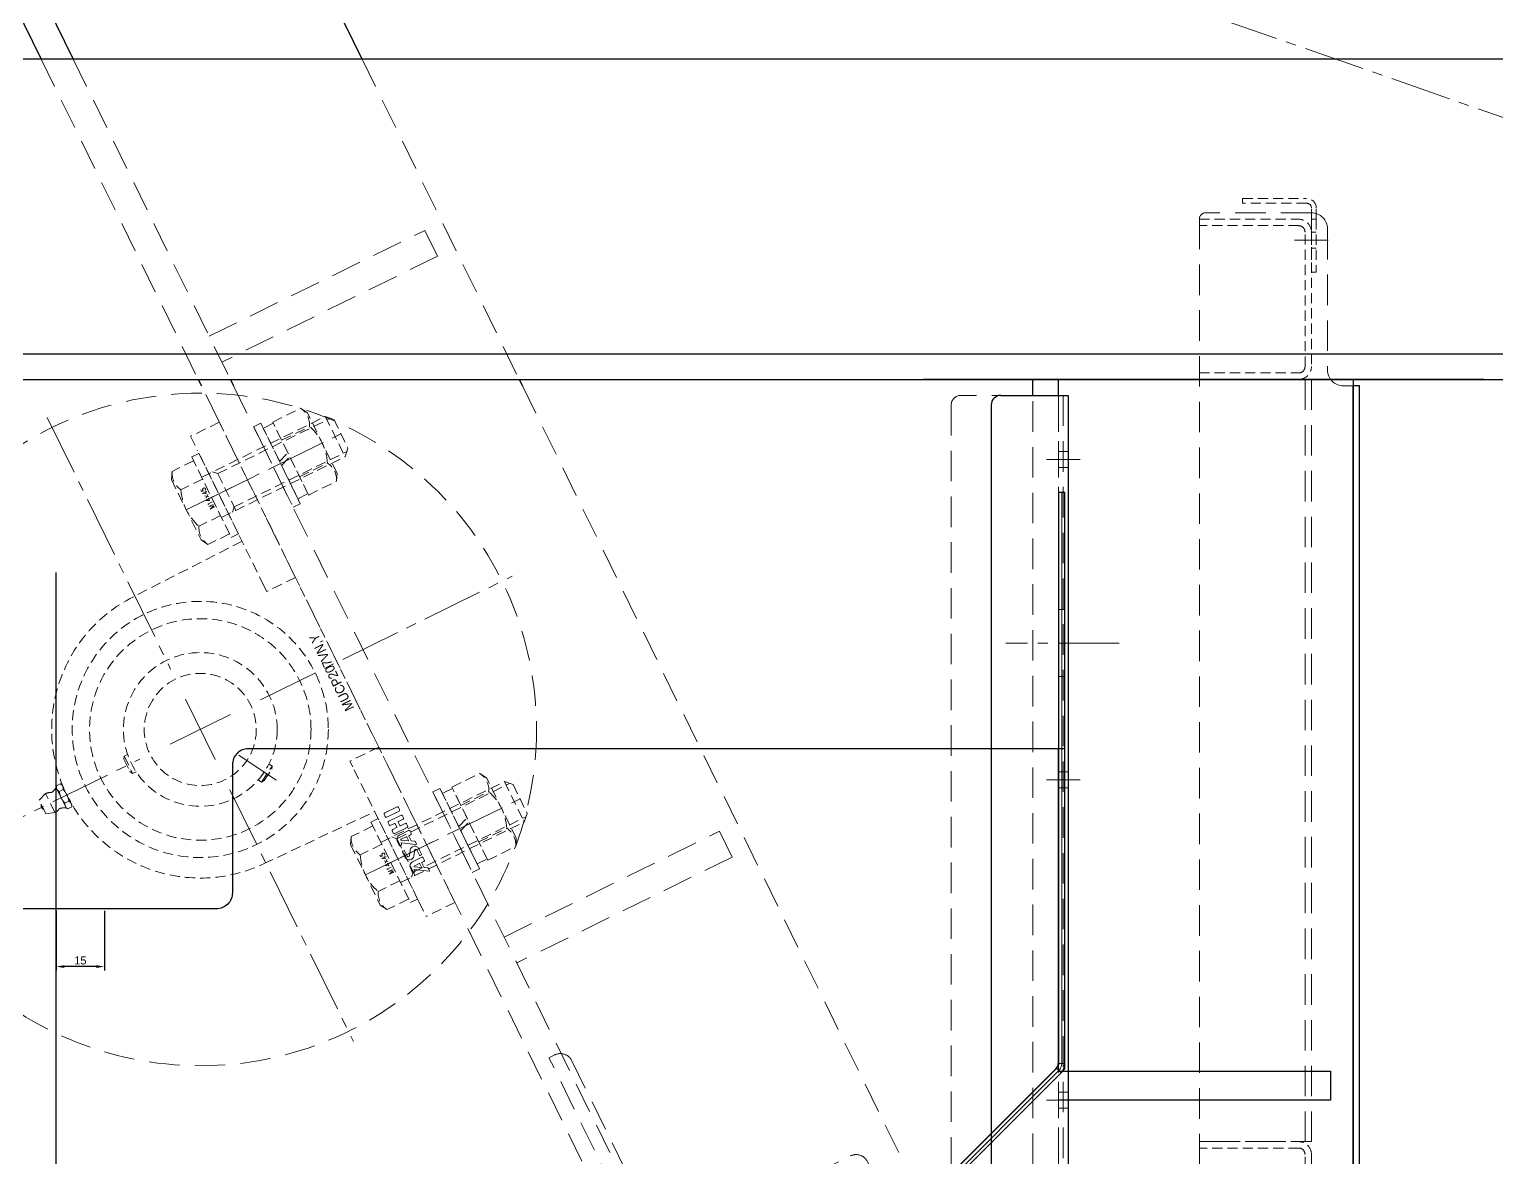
# Model space of a CAD drawing. Header units: millimetres. Extents: x 0 to 51411, y 0 to 16902.
# Drawn here: x 1882.3 to 2340.5, y 15557.9 to 15910.2 of the extents above; entities that cross this region are included whole.
import ezdxf

# ---------------------------------------------------------------- set-up
doc = ezdxf.new("R2010")
doc.units = ezdxf.units.MM
doc.linetypes.add('CENTER2', pattern=[28.575, 19.05, -3.175, 3.175, -3.175])
doc.linetypes.add('HIDDEN2', pattern=[4.7625, 3.175, -1.5875])
for name, color, linetype, lineweight in [('01_外形線', 7, 'Continuous', 25), ('03_かくれ線', 6, 'HIDDEN2', 13), ('04_中心線', 1, 'CENTER2', 9), ('05_CENTER', 4, 'CENTER2', 13)]:
    doc.layers.add(name, color=color, linetype=linetype, lineweight=lineweight)
doc.layers.add('10_補助線', color=8, linetype='Continuous', lineweight=13, plot=False)
doc.styles.get("Standard").update_dxf_attribs({"font": 'arial.ttf'})
doc.styles.add('寸法用', font='simplex.shx', dxfattribs={"width": 0.8, "bigfont": '@extfont2.shx'})
doc.dimstyles.new('ISO-25', dxfattribs={"dimtxt": 2.5, "dimasz": 2.5, "dimexe": 1.25, "dimexo": 0.625, "dimtad": 1, "dimtxsty": 'Standard', "dimcen": 2.5, "dimadec": 0, "dimazin": 0, "dimtfac": 1, "dimtmove": 0, "dimatfit": 3, "dimfxl": 1, "dimarcsym": 0})

# ---------------------------------------------------------------- blocks, each defined once
blk = doc.blocks.new('*U1372')
at = {"layer": '04_中心線', "color": 0, "linetype": 'CENTER2', "transparency": 16777216}
for p, q in [((0, 21), (0, 108.5)), ((-108.5, 0), (-21, 0)), ((21, 0), (108.5, 0)), ((0, -108.5), (0, -21))]:
    blk.add_line(p, q, dxfattribs=at)
at = {"layer": '04_中心線', "color": 0, "linetype": 'Continuous', "transparency": 16777216}
for p, q in [((0, -10.5), (0, 10.5)), ((-10.5, 0), (10.5, 0))]:
    blk.add_line(p, q, dxfattribs=at)
blk = doc.blocks.new('*D1595')
at = {"layer": '01_外形線', "color": 0, "lineweight": -2, "transparency": 16777216}
for p, q in [((1890.7, 15634.98), (1890.7, 15616.32)), ((1905.7, 15634.98), (1905.7, 15616.32)), ((1903.2, 15617.57), (1893.2, 15617.57))]:
    blk.add_line(p, q, dxfattribs=at)
at = {"layer": '01_外形線', "color": 0, "transparency": 16777216}
for points in [[(1893.2, 15617.99), (1893.2, 15617.15), (1890.7, 15617.57)], [(1903.2, 15617.99), (1903.2, 15617.15), (1905.7, 15617.57)]]:
    blk.add_solid(points, dxfattribs=at)
at = {"layer": 'Defpoints', "color": 0, "transparency": 16777216}
for p in [(1890.7, 15635.6), (1905.7, 15635.6), (1890.7, 15617.57)]:
    blk.add_point(p, dxfattribs=at)
at = {"layer": '01_外形線', "color": 0, "transparency": 16777216, "insert": (1898.2, 15619.47), "char_height": 2.5, "attachment_point": 5}
blk.add_mtext('15', dxfattribs=at)

msp = doc.modelspace()

# ---------------------------------------------------------------- linework, layer by layer
at = {"layer": '01_外形線'}
for p, q in [((2565.697, 15900.911), (1361.697, 15900.911)), ((1361.697, 15808.911), (2575.697, 15808.911)), ((1361.697, 15800.911), (2575.697, 15800.911)), ((2336.532, 15800.911), (2161.537, 15800.911)), ((2195.697, 15795.911), (2195.697, 15800.911)), ((2203.697, 15795.911), (2203.697, 15800.911)), ((2295.697, 15800.911), (2295.697, 14238.815)), ((2295.697, 15512.921), (2295.697, 15798.911)), ((2297.697, 15798.911), (2295.697, 15798.911)), ((2297.697, 15512.921), (2297.697, 15798.911)), ((2182.697, 15792.911), (2182.697, 15258.911)), ((2185.697, 15795.911), (2206.697, 15795.911)), ((2206.697, 15795.911), (2206.697, 15255.911)), ((1890.697, 15331.665), (1890.697, 15740.651))]:
    msp.add_line(p, q, dxfattribs=at)
at = {"layer": '01_外形線', "transparency": 33554495}
for p, q in [((1935.039, 15800.911), (1936.021, 15798.911)), ((1945.065, 15800.911), (1946.047, 15798.911)), ((2035.298, 15800.911), (2036.28, 15798.911))]:
    msp.add_line(p, q, dxfattribs=at)
at = {"layer": '01_外形線', "color": 4}
msp.add_line((2205.697, 15685.604), (2203.697, 15685.604), dxfattribs=at)
at = {"layer": '01_外形線', "transparency": 33554495}
for points in [[(1986.21, 15900.911), (1794.796, 16290.854), (1788.104, 16293.14), (1711.802, 16255.684), (1885.952, 15900.911)], [(1719.881, 16259.65), (1895.978, 15900.911)]]:
    msp.add_lwpolyline(points, dxfattribs=at)
at = {"layer": '01_外形線', "color": 4}
for points in [[(2203.697, 15587.261, -0.1989124), (2203.111, 15585.847), (1999.222, 15381.958), (2000.636, 15380.543), (2204.525, 15584.433, 0.1989124), (2205.697, 15587.261), (2205.697, 15685.604), (2205.697, 15765.604), (2203.697, 15765.604), (2203.697, 15685.604)], [(2002.868, 15385.604), (2202.818, 15585.554, 0.1989124), (2203.697, 15587.675), (2203.697, 15685.604), (1950.697, 15685.604, 0.4142136), (1945.697, 15680.604), (1945.697, 15640.604, -0.4142136), (1940.697, 15635.604), (1870.697, 15635.604, -0.4142136), (1865.697, 15640.604), (1865.697, 15680.604, 0.4142136), (1860.697, 15685.604), (1537.697, 15685.604), (1537.697, 15385.604)]]:
    msp.add_lwpolyline(points, format="xyb", close=True, dxfattribs=at)
at = {"layer": '01_外形線'}
msp.add_lwpolyline([(2203.697, 15584.911), (2288.697, 15584.911), (2288.697, 15575.911), (2203.697, 15575.911)], dxfattribs=at)
msp.add_arc((2185.697, 15792.911), 3, 90, 180, dxfattribs=at)
at = {"layer": '03_かくれ線', "ltscale": 3, "transparency": 33554495}
for p, q in [((1885.952, 15900.911), (1935.039, 15800.911)), ((1895.978, 15900.911), (1945.065, 15800.911)), ((1986.21, 15900.911), (2035.298, 15800.911))]:
    msp.add_line(p, q, dxfattribs=at)
at = {"layer": '03_かくれ線'}
for p, q in [((2261.197, 15855.911), (2261.197, 15857.411)), ((2261.197, 15857.411), (2281.197, 15857.411)), ((2281.197, 15855.911), (2261.197, 15855.911)), ((2282.697, 15850.911), (2282.697, 15854.411)), ((2284.197, 15850.911), (2284.197, 15854.411)), ((2282.697, 15850.911), (2282.697, 15834.411)), ((2284.197, 15846.911), (2282.697, 15846.911)), ((2284.197, 15850.911), (2284.197, 15834.411)), ((2284.197, 15841.911), (2282.697, 15841.911)), ((2284.197, 15834.411), (2282.697, 15834.411)), ((2206.697, 15778.411), (2203.697, 15778.411)), ((2206.697, 15773.411), (2203.697, 15773.411)), ((2206.697, 15678.411), (2203.697, 15678.411)), ((2206.697, 15673.411), (2203.697, 15673.411)), ((2206.697, 15578.411), (2203.697, 15578.411)), ((2206.697, 15573.411), (2203.697, 15573.411))]:
    msp.add_line(p, q, dxfattribs=at)
at = {"layer": '03_かくれ線', "ltscale": 3}
for p, q in [((2282.697, 15852.921), (2249.697, 15852.921)), ((2247.697, 15512.921), (2247.697, 15850.921)), ((2287.697, 15847.921), (2287.697, 15803.911)), ((2247.697, 15800.911), (2282.697, 15800.911)), ((2280.697, 15800.911), (2280.697, 15562.921)), ((2282.697, 15800.911), (2282.697, 15562.921)), ((2295.697, 15798.911), (2292.697, 15798.911)), ((2170.197, 15792.911), (2170.197, 15258.911)), ((2206.697, 15795.911), (2173.197, 15795.911)), ((2195.697, 15255.911), (2195.697, 15795.911)), ((2203.697, 15795.911), (2203.697, 15255.911)), ((2203.697, 15255.911), (2203.697, 15795.911)), ((2205.197, 15795.911), (2205.197, 15255.911)), ((2247.697, 15562.921), (2282.697, 15562.921))]:
    msp.add_line(p, q, dxfattribs=at)
at = {"layer": '03_かくれ線', "transparency": 33554495}
for p, q in [((1941.6, 15787.545), (1932.624, 15783.138)), ((1941.6, 15787.545), (1943.804, 15783.056)), ((1932.624, 15783.138), (1934.827, 15778.65)), ((1964.514, 15740.865), (1943.804, 15783.056)), ((1955.537, 15736.459), (1934.827, 15778.65)), ((1948.707, 15750.373), (1914.563, 15732.938)), ((1965.396, 15739.07), (1956.419, 15734.664)), ((1964.514, 15740.865), (1965.396, 15739.07)), ((1991.394, 15686.107), (1965.396, 15739.07)), ((1955.537, 15736.459), (1956.419, 15734.664)), ((1911.834, 15682.293), (1911.901, 15683.29)), ((1911.834, 15682.293), (1913.715, 15678.461)), ((1912.968, 15683.814), (1911.901, 15683.29)), ((1911.901, 15683.29), (1914.545, 15677.904)), ((1991.394, 15686.107), (1982.417, 15681.7)), ((1991.394, 15686.107), (1992.275, 15684.312)), ((2015.189, 15637.632), (1992.275, 15684.312)), ((1913.715, 15678.461), (1914.545, 15677.904)), ((1915.612, 15678.428), (1914.545, 15677.904)), ((1954.755, 15675.195), (1958.098, 15680.178)), ((1955.653, 15675.636), (1958.031, 15679.18)), ((1957.111, 15680.84), (1958.098, 15680.178)), ((1958.031, 15679.18), (1958.098, 15680.178)), ((1982.417, 15681.7), (1983.298, 15679.905)), ((2004.009, 15637.714), (1983.298, 15679.905)), ((1890.675, 15673.428), (1890.717, 15674.052)), ((1890.675, 15673.428), (1890.882, 15673.007)), ((1890.717, 15674.052), (1891.951, 15674.658)), ((1890.882, 15673.007), (1892.218, 15670.286)), ((1891.608, 15672.238), (1892.842, 15672.844)), ((1892.471, 15674.309), (1891.951, 15674.658)), ((1892.677, 15673.888), (1892.471, 15674.309)), ((1892.614, 15674.018), (1892.711, 15674.066)), ((1894.013, 15671.167), (1892.677, 15673.888)), ((1953.768, 15675.857), (1954.755, 15675.195)), ((1955.653, 15675.636), (1954.755, 15675.195)), ((1885.325, 15669.576), (1887.352, 15671.574)), ((1887.44, 15665.268), (1885.325, 15669.576)), ((1890.26, 15665.649), (1887.352, 15671.574)), ((1892.218, 15670.286), (1893.553, 15667.565)), ((1893.389, 15668.61), (1894.623, 15669.216)), ((1895.349, 15668.447), (1894.013, 15671.167)), ((1895.555, 15668.026), (1895.349, 15668.447)), ((1895.412, 15668.317), (1895.51, 15668.365)), ((1887.44, 15665.268), (1890.26, 15665.649)), ((1893.553, 15667.565), (1893.76, 15667.144)), ((1893.76, 15667.144), (1894.279, 15666.796)), ((1895.513, 15667.402), (1894.279, 15666.796)), ((1895.555, 15668.026), (1895.513, 15667.402)), ((1955.451, 15649.643), (1990.128, 15665.991)), ((2004.009, 15637.714), (2006.212, 15633.226)), ((2015.189, 15637.632), (2006.212, 15633.226))]:
    msp.add_line(p, q, dxfattribs=at)
at = {"layer": '03_かくれ線', "color": 4, "ltscale": 3}
for p, q in [((2205.697, 15729.104), (2203.697, 15729.104)), ((2205.697, 15708.104), (2203.697, 15708.104))]:
    msp.add_line(p, q, dxfattribs=at)
at = {"layer": '03_かくれ線', "ltscale": 3, "transparency": 33554495}
for points in [[(1938.443, 15814.401), (2005.769, 15847.45), (2009.735, 15839.371), (1942.409, 15806.322)], [(2036.28, 15798.911), (2197.991, 15469.478), (2184.28, 15429.328), (2130.419, 15402.889), (1936.021, 15798.911)], [(1946.047, 15798.911), (2138.498, 15406.855)], [(2030.539, 15626.786), (2097.865, 15659.835), (2101.831, 15651.756), (2034.505, 15618.707)]]:
    msp.add_lwpolyline(points, dxfattribs=at)
at = {"layer": '03_かくれ線'}
for points in [[(2247.697, 15850.911), (2278.697, 15850.911, -0.4142136), (2282.697, 15846.911), (2282.697, 15804.911, -0.4142136), (2278.697, 15800.911), (2247.697, 15800.911), (2247.697, 15802.911), (2278.697, 15802.911, 0.4142136), (2280.697, 15804.911), (2280.697, 15846.911, 0.4142136), (2278.697, 15848.911), (2247.697, 15848.911), (2247.697, 15850.911)], [(2247.697, 15562.921), (2278.697, 15562.921, -0.4142136), (2282.697, 15558.921), (2282.697, 15516.921, -0.4142136), (2278.697, 15512.921), (2247.697, 15512.921), (2247.697, 15514.921), (2278.697, 15514.921, 0.4142136), (2280.697, 15516.921), (2280.697, 15558.921, 0.4142136), (2278.697, 15560.921), (2247.697, 15560.921), (2247.697, 15562.921)]]:
    msp.add_lwpolyline(points, format="xyb", dxfattribs=at)
at = {"layer": '03_かくれ線', "transparency": 33554495}
for points in [[(1958.282, 15787.603), (1967.015, 15791.89)], [(1967.015, 15791.89), (1969.126, 15790.474)], [(1936.108, 15770.367), (1974.708, 15789.315)], [(1941.125, 15771.493), (1976.314, 15788.766)], [(1969.476, 15764.799), (1958.282, 15787.603)], [(1978.38, 15771.622), (1969.126, 15790.474)], [(1974.708, 15789.315), (1977.385, 15788.401)], [(1974.708, 15789.315), (1980.877, 15776.747)], [(1977.385, 15788.401), (1981.791, 15779.424)], [(1952.323, 15786.125), (1954.568, 15787.226)], [(1952.323, 15786.125), (1964.662, 15760.989)], [(1954.568, 15787.226), (1966.906, 15762.091)], [(1958.481, 15787.197), (1955.339, 15785.655)], [(1960.428, 15775.287), (1955.339, 15785.655)], [(1963.009, 15777.973), (1958.481, 15787.197)], [(1961.08, 15781.902), (1969.814, 15786.189)], [(1946.237, 15761.08), (1981.426, 15778.353)], [(1980.877, 15776.747), (1981.791, 15779.424)], [(1933.595, 15775.485), (1926.837, 15772.168)], [(1944.789, 15752.681), (1933.595, 15775.485)], [(1942.277, 15757.799), (1980.877, 15776.747)], [(1960.428, 15775.287), (1963.009, 15777.973)], [(1961.045, 15774.03), (1963.626, 15776.716)], [(1966.135, 15763.662), (1961.045, 15774.03)], [(1969.277, 15765.204), (1963.626, 15776.716)], [(1966.677, 15770.5), (1975.411, 15774.787)], [(1926.837, 15772.168), (1926.666, 15769.631)], [(1926.666, 15769.631), (1935.92, 15750.78)], [(1936.394, 15769.784), (1929.635, 15766.466)], [(1941.125, 15771.493), (1939.519, 15772.041)], [(1946.765, 15760.003), (1940.596, 15772.57)], [(1969.476, 15764.799), (1978.209, 15769.086)], [(1978.209, 15769.086), (1978.38, 15771.622)], [(1966.135, 15763.662), (1969.277, 15765.204)], [(1946.237, 15761.08), (1945.688, 15759.474)], [(1966.906, 15762.091), (1964.662, 15760.989)], [(1941.991, 15758.382), (1935.232, 15755.064)], [(1938.031, 15749.363), (1935.92, 15750.78)], [(1944.789, 15752.681), (1938.031, 15749.363)], [(2014.244, 15673.598), (2022.978, 15677.885)], [(2022.978, 15677.885), (2025.089, 15676.468)], [(1992.07, 15656.362), (2030.671, 15675.309)], [(1997.088, 15657.488), (2032.277, 15674.761)], [(2008.286, 15672.119), (2010.53, 15673.221)], [(2010.53, 15673.221), (2022.868, 15648.086)], [(2014.443, 15673.192), (2011.301, 15671.65)], [(2025.438, 15650.794), (2014.244, 15673.598)], [(2018.971, 15663.968), (2014.443, 15673.192)], [(2034.342, 15657.617), (2025.089, 15676.468)], [(2030.671, 15675.309), (2033.347, 15674.395)], [(2030.671, 15675.309), (2036.84, 15662.742)], [(2033.347, 15674.395), (2037.754, 15665.419)], [(2008.286, 15672.119), (2020.624, 15646.984)], [(2016.391, 15661.282), (2011.301, 15671.65)], [(2017.043, 15667.897), (2025.776, 15672.184)], [(2002.199, 15647.074), (2037.388, 15664.348)], [(2016.391, 15661.282), (2018.971, 15663.968)], [(2036.84, 15662.742), (2037.754, 15665.419)], [(1989.558, 15661.48), (1982.8, 15658.162)], [(2000.752, 15638.676), (1989.558, 15661.48)], [(1998.24, 15643.794), (2036.84, 15662.742)], [(2017.008, 15660.025), (2019.588, 15662.711)], [(2022.097, 15649.657), (2017.008, 15660.025)], [(2025.239, 15651.199), (2019.588, 15662.711)], [(2022.64, 15656.495), (2031.373, 15660.782)], [(1982.8, 15658.162), (1982.629, 15655.626)], [(1982.629, 15655.626), (1991.882, 15636.774)], [(1992.356, 15655.779), (1985.598, 15652.461)], [(1997.088, 15657.488), (1995.482, 15658.036)], [(2002.728, 15645.997), (1996.559, 15658.565)], [(2025.438, 15650.794), (2034.172, 15655.081)], [(2034.172, 15655.081), (2034.342, 15657.617)], [(2022.097, 15649.657), (2025.239, 15651.199)], [(2002.199, 15647.074), (2001.651, 15645.468)], [(2022.868, 15648.086), (2020.624, 15646.984)], [(1997.953, 15644.377), (1991.195, 15641.059)], [(1993.994, 15635.358), (1991.882, 15636.774)], [(2000.752, 15638.676), (1993.994, 15635.358)]]:
    msp.add_lwpolyline(points, dxfattribs=at)
for points in [[(1969.814, 15786.189, 0.2679491), (1967.015, 15791.89)], [(1975.411, 15774.787, 0.2001545), (1969.814, 15786.189)], [(1978.209, 15769.086, 0.2679491), (1975.411, 15774.787)], [(1926.837, 15772.168, 0.2679491), (1929.635, 15766.466)], [(1929.635, 15766.466, 0.2001545), (1935.232, 15755.064)], [(1935.232, 15755.064, 0.2679491), (1938.031, 15749.363)], [(2025.776, 15672.184, 0.2679491), (2022.978, 15677.885)], [(2031.373, 15660.782, 0.2001545), (2025.776, 15672.184)], [(2034.172, 15655.081, 0.2679491), (2031.373, 15660.782)], [(1982.8, 15658.162, 0.2679491), (1985.598, 15652.461)], [(1985.598, 15652.461, 0.2001545), (1991.195, 15641.059)], [(1991.195, 15641.059, 0.2679491), (1993.994, 15635.358)]]:
    msp.add_lwpolyline(points, format="xyb", dxfattribs=at)
for points in [[(1952.323, 15786.125), (1964.662, 15760.989), (1966.906, 15762.091), (1954.568, 15787.226)], [(1947.58, 15752.669), (1935.242, 15777.804), (1932.998, 15776.703), (1945.336, 15751.568)], [(2008.286, 15672.119), (2020.624, 15646.984), (2022.868, 15648.086), (2010.53, 15673.221)], [(2003.543, 15638.664), (1991.205, 15663.799), (1988.96, 15662.697), (2001.299, 15637.562)]]:
    msp.add_lwpolyline(points, close=True, dxfattribs=at)
at = {"layer": '03_かくれ線', "ltscale": 3, "transparency": 33554495}
msp.add_lwpolyline([(2046.369, 15589.998, -0.4142136), (2051.723, 15588.17), (2076.619, 15537.451, 0.4142136), (2087.995, 15533.566), (2138.714, 15558.463, -0.4142136), (2144.067, 15556.635), (2144.949, 15554.839), (2077.623, 15521.791), (2044.574, 15589.117)], format="xyb", close=True, dxfattribs=at)
msp.add_circle((1935.665, 15691.614), 105, dxfattribs=at)
at = {"layer": '03_かくれ線', "transparency": 33554495}
for radius in [40, 34.583, 34.583, 24, 17.5]:
    msp.add_circle((1935.665, 15691.614), radius, dxfattribs=at)
at = {"layer": '03_かくれ線'}
for radius in [3, 1.5]:
    msp.add_arc((2281.197, 15854.411), radius, 0, 90, dxfattribs=at)
at = {"layer": '03_かくれ線', "ltscale": 3}
for centre, radius, start, end in [((2249.697, 15850.921), 2, 90, 180), ((2282.697, 15847.921), 5, 0, 90), ((2292.697, 15803.911), 5, 180, 270), ((2173.197, 15792.911), 3, 90, 180)]:
    msp.add_arc(centre, radius, start, end, dxfattribs=at)
at = {"layer": '03_かくれ線', "transparency": 33554495}
for centre, radius, start, end in [((1935.665, 15691.614), 46.4, 117.05073, 295.23995), ((1885.737, 15676.836), 6, 307.49198, 325.38436), ((1887.538, 15667.989), 1.588, 170.34141, 241.94928), ((1888.806, 15668.612), 3.3, 88.65831, 116.14534), ((1888.902, 15672.711), 0.8, 268.65831, 307.49198), ((1888.806, 15668.612), 3.3, 296.14534, 323.63238), ((1892.108, 15666.181), 0.8, 104.7987, 143.63238), ((1893.436, 15661.153), 6, 86.90632, 104.7987)]:
    msp.add_arc(centre, radius, start, end, dxfattribs=at)
for points, weights in [([(1890.717, 15674.052), (1890.675, 15673.428), (1890.882, 15673.007)], [1.06657306684, 1.07194812406, 1]), ([(1890.882, 15673.007), (1891.089, 15672.586), (1891.608, 15672.238)], [1, 1.07194812406, 1.06657306684]), ([(1892.677, 15673.888), (1892.471, 15674.309), (1891.951, 15674.658)], [1, 1.07194812406, 1.06657306684]), ([(1892.842, 15672.844), (1892.884, 15673.467), (1892.677, 15673.888)], [1.06657306684, 1.07194812406, 1]), ([(1894.013, 15671.167), (1893.6, 15672.009), (1892.842, 15672.844)], [1, 1.07194812406, 1.06657306684]), ([(1891.608, 15672.238), (1891.804, 15671.128), (1892.218, 15670.286)], [1.06657306684, 1.07194812406, 1]), ([(1892.218, 15670.286), (1892.631, 15669.444), (1893.389, 15668.61)], [1, 1.07194812406, 1.06657306684]), ([(1893.389, 15668.61), (1893.347, 15667.986), (1893.553, 15667.565)], [1.06657306684, 1.07194812406, 1]), ([(1894.623, 15669.216), (1894.426, 15670.326), (1894.013, 15671.167)], [1.06657306684, 1.07194812406, 1]), ([(1895.349, 15668.447), (1895.142, 15668.867), (1894.623, 15669.216)], [1, 1.07194812406, 1.06657306684]), ([(1895.513, 15667.402), (1895.555, 15668.026), (1895.349, 15668.447)], [1.06657306684, 1.07194812406, 1]), ([(1893.553, 15667.565), (1893.76, 15667.144), (1894.279, 15666.796)], [1, 1.07194812406, 1.06657306684])]:
    msp.add_rational_spline(points, weights, degree=2, dxfattribs=at)
at = {"layer": '04_中心線'}
for p, q in [((2287.947, 15844.411), (2277.447, 15844.411)), ((2210.447, 15775.911), (2199.947, 15775.911)), ((2210.447, 15675.911), (2199.947, 15675.911)), ((2210.447, 15575.911), (2199.947, 15575.911))]:
    msp.add_line(p, q, dxfattribs=at)
at = {"layer": '04_中心線', "transparency": 33554495}
for p, q in [((1935.153, 15762.1), (1954.902, 15771.794)), ((1959.333, 15675.737), (1947.707, 15683.536)), ((1991.115, 15648.095), (2010.864, 15657.789))]:
    msp.add_line(p, q, dxfattribs=at)
at = {"layer": '04_中心線', "color": 4}
msp.add_line((2222.64, 15718.604), (2187.254, 15718.604), dxfattribs=at)
at = {"layer": '04_中心線', "transparency": 33554495}
for points in [[(1931.293, 15760.205), (1979.588, 15783.912)], [(1987.255, 15646.2), (2035.551, 15669.907)]]:
    msp.add_lwpolyline(points, dxfattribs=at)
at = {"layer": '05_CENTER', "color": 1}
msp.add_line((2433.697, 15850.911), (1728.527, 16096.8), dxfattribs=at)
at = {"layer": '10_補助線'}
msp.add_line((2284.197, 15850.911), (2282.697, 15850.911), dxfattribs=at)
at = {"layer": '10_補助線', "color": 4}
for p, q in [((2204.697, 15765.604), (2204.697, 15587.261)), ((2204.525, 15584.433), (2203.111, 15585.847)), ((2205.697, 15587.261), (2203.697, 15587.261)), ((2203.818, 15585.14), (1999.929, 15381.251))]:
    msp.add_line(p, q, dxfattribs=at)
at = {"layer": '10_補助線', "transparency": 33554495}
for p, q in [((1993.427, 15664.408), (1993.112, 15665.049)), ((1993.276, 15665.527), (1997.123, 15667.416)), ((1997.752, 15666.134), (1993.905, 15664.245)), ((1998.382, 15664.851), (1994.535, 15662.963)), ((1997.537, 15662.845), (1999.011, 15663.569)), ((1997.601, 15667.253), (1997.916, 15666.612)), ((1999.175, 15664.047), (1998.86, 15664.688)), ((1994.371, 15662.485), (1994.686, 15661.843)), ((1995.164, 15661.68), (1996.318, 15662.247)), ((1995.63, 15659.92), (1995.945, 15659.279)), ((1996.948, 15660.964), (1995.794, 15660.398)), ((1996.423, 15659.115), (2000.27, 15661.004)), ((1996.509, 15662.182), (1997.013, 15661.156)), ((1997.975, 15661.628), (1997.471, 15662.654)), ((2000.742, 15660.042), (1997.857, 15658.626)), ((1999.641, 15662.286), (1998.166, 15661.562)), ((2000.434, 15661.482), (2000.119, 15662.123)), ((2001.535, 15659.238), (2001.22, 15659.879)), ((1997.204, 15656.714), (1997.799, 15655.502)), ((1998.277, 15655.339), (1998.38, 15655.39)), ((1998.543, 15655.868), (1998.41, 15656.139)), ((1999.961, 15658.067), (1998.415, 15657.308)), ((1998.466, 15657.038), (2000.593, 15656.858)), ((1998.482, 15656.241), (2003.008, 15655.74)), ((2000.663, 15656.961), (2000.152, 15658.002)), ((2001.501, 15656.876), (2000.794, 15658.317)), ((2000.859, 15658.508), (2001.372, 15658.76)), ((2002.605, 15656.698), (2001.555, 15656.837)), ((2003.152, 15655.945), (2002.878, 15656.501)), ((2003.929, 15654.361), (2004.777, 15652.633)), ((1999.689, 15651.652), (1998.841, 15653.38)), ((1998.906, 15653.571), (1999.291, 15653.76)), ((1999.482, 15653.694), (2000.316, 15651.996)), ((2000.99, 15652.107), (2001.23, 15653.919)), ((2004.834, 15651.707), (2001.949, 15650.29)), ((2002.628, 15653.906), (2002.387, 15652.094)), ((2004.136, 15652.319), (2003.302, 15654.017)), ((2004.712, 15652.442), (2004.327, 15652.253)), ((2005.592, 15648.541), (2004.885, 15649.981)), ((2004.951, 15650.172), (2005.464, 15650.424)), ((2005.627, 15650.902), (2005.312, 15651.543)), ((2001.296, 15648.378), (2001.891, 15647.167)), ((2002.366, 15647.002), (2002.469, 15647.053)), ((2002.635, 15647.532), (2002.502, 15647.803)), ((2004.053, 15649.732), (2002.507, 15648.973)), ((2002.558, 15648.702), (2004.685, 15648.523)), ((2002.574, 15647.906), (2007.099, 15647.404)), ((2004.755, 15648.626), (2004.244, 15649.666)), ((2006.697, 15648.363), (2005.648, 15648.502)), ((2007.244, 15647.61), (2006.971, 15648.166))]:
    msp.add_line(p, q, dxfattribs=at)
at = {"layer": '10_補助線', "color": 4}
for points in [[(2203.697, 15587.261), (2203.697, 15586.433), (2203.111, 15585.847)], [(2205.697, 15587.261), (2205.697, 15585.604), (2204.525, 15584.433)]]:
    msp.add_lwpolyline(points, dxfattribs=at)
at = {"layer": '10_補助線', "transparency": 33554495}
for centre, radius, start, end in [((1993.433, 15665.207), 0.357, 116.14534, 206.14534), ((1993.748, 15664.566), 0.357, 206.14534, 296.14534), ((1997.28, 15667.095), 0.357, 26.14534, 116.14534), ((1997.595, 15666.454), 0.357, 296.14534, 26.14534), ((1998.539, 15664.531), 0.357, 26.14534, 116.14534), ((1998.854, 15663.889), 0.357, 296.14534, 26.14534), ((1994.692, 15662.642), 0.357, 116.14534, 206.14534), ((1995.007, 15662.001), 0.357, 206.14534, 296.14534), ((1995.951, 15660.077), 0.357, 116.14534, 206.14534), ((1996.266, 15659.436), 0.357, 206.14534, 296.14534), ((1996.381, 15662.119), 0.143, 26.14534, 116.14534), ((1996.885, 15661.093), 0.143, 296.14534, 26.14534), ((1997.599, 15662.717), 0.143, 116.14534, 206.14534), ((1998.103, 15661.691), 0.143, 206.14534, 296.14534), ((1999.798, 15661.966), 0.357, 26.14534, 116.14534), ((2000.113, 15661.325), 0.357, 296.14534, 26.14534), ((2000.9, 15659.722), 0.357, 26.14534, 116.14534), ((2001.215, 15659.08), 0.357, 296.14534, 26.14534), ((1998.487, 15657.343), 1.429, 116.14534, 206.14534), ((1998.12, 15655.66), 0.357, 206.14534, 296.14534), ((1998.478, 15657.18), 0.143, 116.14534, 265.18159), ((1998.223, 15655.71), 0.357, 296.14534, 26.14534), ((1998.474, 15656.17), 0.0714, 83.67415, 206.14534), ((2000.024, 15657.939), 0.143, 26.14534, 116.14534), ((2000.599, 15656.93), 0.0714, 265.18159, 26.14534), ((2000.922, 15658.38), 0.143, 116.14534, 206.14534), ((2002.647, 15653.732), 1.429, 26.14534, 172.45528), ((2001.565, 15656.908), 0.0714, 206.14534, 262.45528), ((2002.558, 15656.344), 0.357, 26.14534, 82.45528), ((2003.023, 15655.882), 0.143, 263.67415, 26.14534), ((1998.969, 15653.443), 0.143, 116.14534, 206.14534), ((1999.354, 15653.631), 0.143, 26.14534, 116.14534), ((2000.971, 15652.281), 1.429, 206.14534, 352.45528), ((2000.636, 15652.153), 0.357, 206.14534, 352.45528), ((2002.578, 15649.008), 1.429, 116.14534, 206.14534), ((2002.982, 15653.86), 0.357, 26.14534, 172.45528), ((2004.264, 15652.382), 0.143, 206.14534, 296.14534), ((2004.649, 15652.57), 0.143, 296.14534, 26.14534), ((2004.992, 15651.386), 0.357, 26.14534, 116.14534), ((2005.014, 15650.044), 0.143, 116.14534, 206.14534), ((2005.306, 15650.745), 0.357, 296.14534, 26.14534), ((2002.211, 15647.324), 0.357, 206.14534, 296.14534), ((2002.57, 15648.845), 0.143, 116.14534, 265.18159), ((2002.315, 15647.375), 0.357, 296.14534, 26.14534), ((2002.566, 15647.835), 0.0714, 83.67415, 206.14534), ((2004.116, 15649.603), 0.143, 26.14534, 116.14534), ((2004.691, 15648.594), 0.0714, 265.18159, 26.14534), ((2005.658, 15648.573), 0.0714, 206.14534, 262.45528), ((2006.65, 15648.009), 0.357, 26.14534, 82.45528), ((2007.115, 15647.546), 0.143, 263.67415, 26.14534)]:
    msp.add_arc(centre, radius, start, end, dxfattribs=at)
at = {"layer": '10_補助線', "color": 4}
msp.add_arc((2201.697, 15587.261), 3, 315, 0, dxfattribs=at)

# ---------------------------------------------------------------- block references
at = {"layer": '04_中心線', "linetype": 'CENTER2', "transparency": 33554495, "rotation": 296.1453430099988}
msp.add_blockref('*U1372', (1935.665, 15691.614), dxfattribs=at)

# ---------------------------------------------------------------- texts
at = {"layer": '03_かくれ線', "transparency": 33554495, "style": '寸法用', "width": 0.8}
for p in [(1940.214, 15760.867), (1996.176, 15646.862)]:
    msp.add_text('M14×45', height=1.5, rotation=116.14534, dxfattribs=at).set_placement(p)
at = {"layer": '10_補助線', "transparency": 33554495, "width": 0.9}
msp.add_text('MUCP207VN,Y', height=3, rotation=116.14534, dxfattribs=at).set_placement((1983.797, 15698.306))

# ---------------------------------------------------------------- dimensions: what is measured, and where the dimension line sits
at = {"layer": '01_外形線'}
dim = msp.add_linear_dim(base=(1890.697, 15617.571), p1=(1905.697, 15635.604), p2=(1890.697, 15635.604), dimstyle='ISO-25', override={"dimfxl": 1.25}, dxfattribs=at)
dim.commit()
dim.dimension.update_dxf_attribs({"geometry": '*D1595', "text_midpoint": (1898.197, 15619.473)})

doc.saveas('drawing.dxf')
